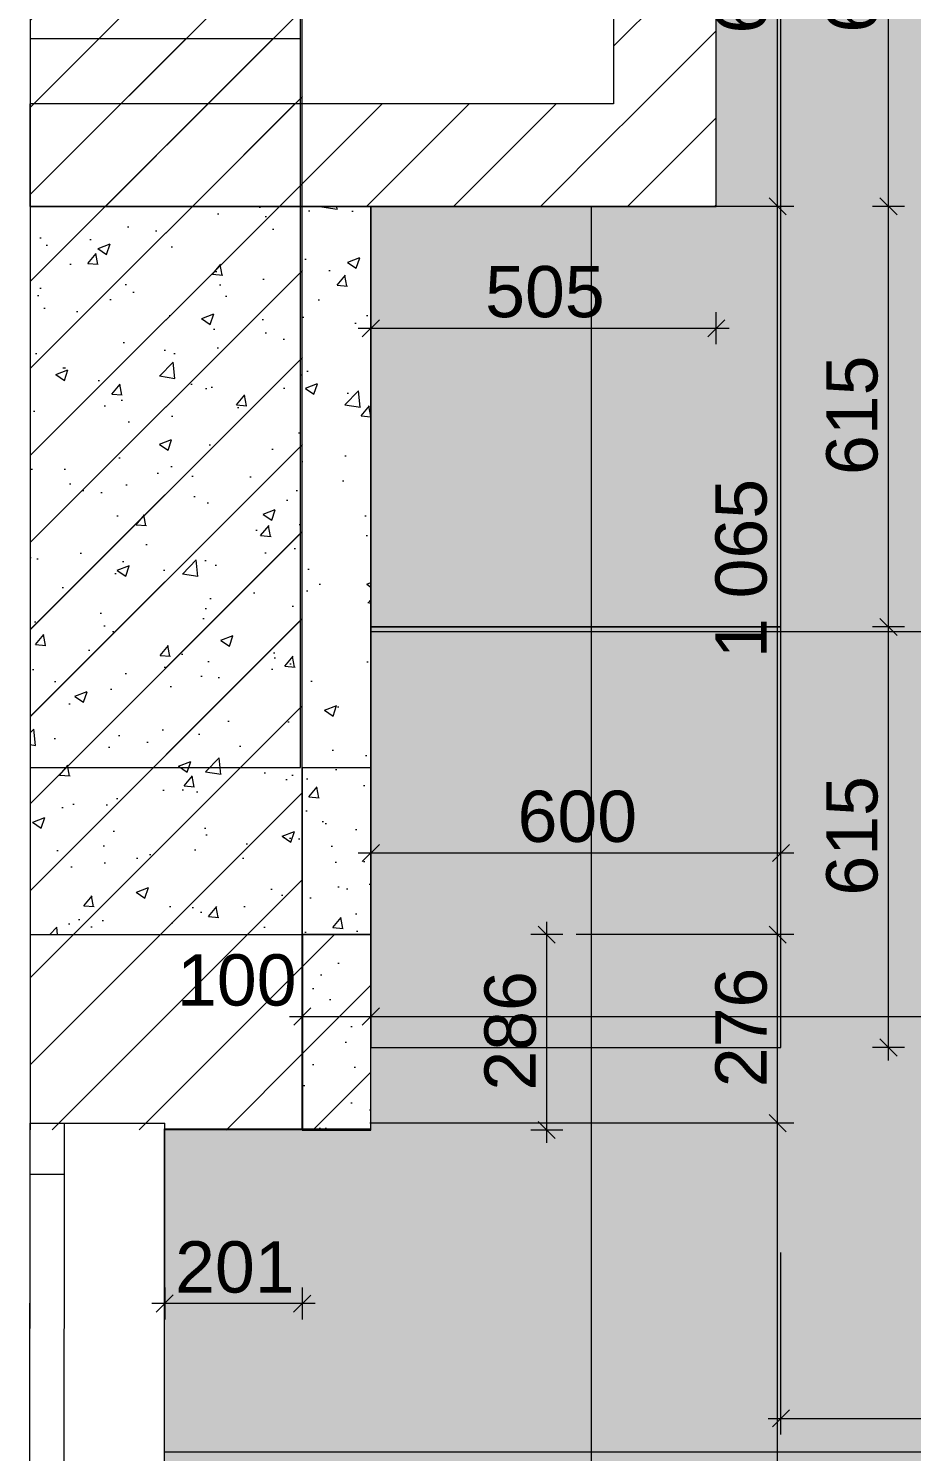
# Model space of a CAD drawing. Header units: millimetres. Extents: x 2336463 to 2579121, y 595385 to 778077.
# Drawn here: x 2473650 to 2474941, y 713015 to 715096 of the extents above; entities that cross this region are included whole.
import ezdxf

# ---------------------------------------------------------------- set-up
doc = ezdxf.new("R2010")
doc.units = ezdxf.units.MM
doc.header["$MEASUREMENT"] = 0
for name, color, linetype in [('+возводимые стены', 7, 'Continuous'), ('+обмер', 7, 'Continuous'), ('+размер возводимые стены', 7, 'Continuous'), ('1 Планировка', 7, 'Continuous'), ('1 Планировка размеры', 7, 'Continuous'), ('сит план', 7, 'Continuous')]:
    doc.layers.add(name, color=color, linetype=linetype)
for name, color, linetype, lineweight in [('+возводимые стены шриховка_Ном._пера__1', 7, 'Continuous', 13), ('+возводимые стены_Ном._пера__101', 252, 'Continuous', 5), ('+комнаты_Ном._пера__1', 7, 'Continuous', 13), ('+план полов_Ном._пера__1', 7, 'Continuous', 13), ('1 Планировка_Ном._пера__1', 7, 'Continuous', 13), ('Интерьер - Мебель_Ном._пера__1', 7, 'Continuous', 13), ('Окна ARCHICAD_Ном._пера__1', 7, 'Continuous', 13), ('сит план_Ном._пера__1', 7, 'Continuous', 13)]:
    doc.layers.add(name, color=color, linetype=linetype, lineweight=lineweight)
for name, color, linetype, lineweight, true_color in [('+возводимые стены шриховка_Ном._пера__183', 7, 'Continuous', 0, 0xe8e8e8), ('+возводимые стены_Ном._пера__169', 7, 'Continuous', 5, 0x68b353), ('+комнаты_Ном._пера__119', 7, 'Continuous', 0, 0xdecbcb), ('+обмер_Ном._пера__242', 7, 'Continuous', 13, 0x1b55b5), ('+размер возводимые стены_Ном._пера__242', 7, 'Continuous', 13, 0x1b55b5), ('1 Планировка размеры_Ном._пера__242', 7, 'Continuous', 13, 0x1b55b5), ('сит план_Ном._пера__87', 7, 'Continuous', 20, 0x6a6a6a)]:
    doc.layers.add(name, color=color, linetype=linetype, lineweight=lineweight, true_color=true_color)
doc.styles.add('СГЕНЕРИР_СТИЛЬ_1', font='arial.ttf')
doc.dimstyles.new('СГЕНЕРИР_СТИЛЬ__1', dxfattribs={"dimtxt": 75, "dimasz": 23.75, "dimexe": 0.18, "dimexo": 300, "dimgap": 0, "dimtad": 1, "dimtih": 1, "dimtoh": 1, "dimdec": 0, "dimzin": 0, "dimdsep": 46, "dimtxsty": 'СГЕНЕРИР_СТИЛЬ_1', "dimblk": 'ARROWHEAD_6', "dimblk1": 'ARROWHEAD_6', "dimblk2": 'ARROWHEAD_6', "dimcen": 0.09, "dimclrd": 256, "dimclre": 256, "dimclrt": 256, "dimazin": 0, "dimtfac": 1, "dimtdec": 4, "dimtmove": 0, "dimatfit": 3, "dimfxl": 0, "dimtolj": 1, "dimtzin": 0, "dimarcsym": 0})
doc.dimstyles.new('СГЕНЕРИР_СТИЛЬ__2', dxfattribs={"dimtxt": 75, "dimasz": 23.75, "dimexe": 0.18, "dimexo": 300, "dimgap": 0, "dimtad": 1, "dimdec": 0, "dimzin": 0, "dimdsep": 46, "dimtxsty": 'СГЕНЕРИР_СТИЛЬ_1', "dimblk": 'ARROWHEAD_6', "dimblk1": 'ARROWHEAD_6', "dimblk2": 'ARROWHEAD_6', "dimcen": 0.09, "dimclrd": 256, "dimclre": 256, "dimclrt": 256, "dimazin": 0, "dimtfac": 1, "dimtdec": 4, "dimtmove": 0, "dimatfit": 3, "dimfxl": 0, "dimtolj": 1, "dimtzin": 0, "dimarcsym": 0})
pattern_1 = [(45, (2086872.015, 585813.69), (-63.639609, 63.639609), [])]

# ---------------------------------------------------------------- blocks, each defined once
blk = doc.blocks.new('Перекрытие_26', base_point=(2474150.3, 714220.9))
at = {"layer": '1 Планировка_Ном._пера__1', "color": 7, "linetype": 'Continuous', "lineweight": 13, "flags": 128}
blk.add_lwpolyline([(2474150.3, 714220.9), (2474750, 714220.9), (2474750, 714836), (2474150.3, 714836)], close=True, dxfattribs=at)
blk = doc.blocks.new('Перекрытие_32', base_point=(2474150.3, 713605.9))
at = {"layer": '1 Планировка_Ном._пера__1', "color": 7, "linetype": 'Continuous', "lineweight": 13, "flags": 128}
blk.add_lwpolyline([(2474150.3, 713605.9), (2474750, 713605.9), (2474750, 714221), (2474150.3, 714221)], close=True, dxfattribs=at)
blk = doc.blocks.new('Стена_126', base_point=(2473652.3, 715081))
at = {"layer": 'сит план_Ном._пера__87', "linetype": 'Continuous', "lineweight": 20, "true_color": 0x6a6a6a}
h = blk.add_hatch(dxfattribs=at)
h.set_pattern_fill('Блоки_Бетонные_Эффективные', color=251, style=0, pattern_type=2)
h.set_pattern_definition(pattern_1)
h.paths.add_polyline_path([(2473652.3, 715081), (2473652.3, 714015.3), (2474047.3, 714015.3), (2474047.3, 715081)])
at = {"layer": 'сит план_Ном._пера__1', "color": 7, "linetype": 'Continuous', "lineweight": 13, "flags": 128}
for points in [[(2473652.3, 715081), (2473652.3, 714015.3)], [(2474047.3, 715081), (2473652.3, 715081)], [(2474047.3, 714015.3), (2474047.3, 715081)], [(2473652.3, 714015.3), (2474047.3, 714015.3)]]:
    blk.add_lwpolyline(points, dxfattribs=at)
blk = doc.blocks.new('Стена_128', base_point=(2474655.3, 715512.1))
at = {"layer": 'сит план_Ном._пера__87', "linetype": 'Continuous', "lineweight": 20, "true_color": 0x6a6a6a}
h = blk.add_hatch(dxfattribs=at)
h.set_pattern_fill('Блоки_Бетонные_Эффективные', color=251, style=0, pattern_type=2)
h.set_pattern_definition(pattern_1)
h.paths.add_polyline_path([(2474505.3, 715362.1), (2474505.3, 714986), (2474655.3, 714986), (2474655.3, 715362.1)])
h = blk.add_hatch(dxfattribs=at)
h.set_pattern_fill('Блоки_Бетонные_Эффективные', color=251, style=0, pattern_type=2)
h.set_pattern_definition(pattern_1)
h.paths.add_polyline_path([(2474505.3, 714836), (2474655.3, 714836), (2474505.3, 714986)])
h = blk.add_hatch(dxfattribs=at)
h.set_pattern_fill('Блоки_Бетонные_Эффективные', color=251, style=0, pattern_type=2)
h.set_pattern_definition(pattern_1)
h.paths.add_polyline_path([(2474505.3, 714986), (2474655.3, 714836), (2474655.3, 714986)])
at = {"layer": 'сит план_Ном._пера__1', "color": 7, "linetype": 'Continuous', "lineweight": 13, "flags": 128}
for points in [[(2474505.3, 715362.1), (2474505.3, 714986)], [(2474655.3, 714836), (2474655.3, 715362.1)], [(2474655.3, 714836), (2474505.3, 714836)]]:
    blk.add_lwpolyline(points, dxfattribs=at)
blk = doc.blocks.new('Стена_129', base_point=(2474655.3, 714836))
at = {"layer": 'сит план_Ном._пера__87', "linetype": 'Continuous', "lineweight": 20, "true_color": 0x6a6a6a}
h = blk.add_hatch(dxfattribs=at)
h.set_pattern_fill('Блоки_Бетонные_Эффективные', color=251, style=0, pattern_type=2)
h.set_pattern_definition(pattern_1)
h.paths.add_polyline_path([(2474505.3, 714986), (2473652.3, 714986), (2473652.3, 714836), (2474505.3, 714836)])
at = {"layer": 'сит план_Ном._пера__1', "color": 7, "linetype": 'Continuous', "lineweight": 13, "flags": 128}
for points in [[(2474505.3, 714986), (2473652.3, 714986)], [(2473652.3, 714836), (2473652.3, 714986)], [(2473652.3, 714836), (2474505.3, 714836)]]:
    blk.add_lwpolyline(points, dxfattribs=at)
blk = doc.blocks.new('Стена_130', base_point=(2473652.3, 717441.8))
at = {"layer": 'сит план_Ном._пера__87', "linetype": 'Continuous', "lineweight": 20, "true_color": 0x6a6a6a}
h = blk.add_hatch(dxfattribs=at)
h.set_pattern_fill('Блоки_Бетонные_Эффективные', color=251, style=0, pattern_type=2)
h.set_pattern_definition(pattern_1)
h.paths.add_polyline_path([(2473652.3, 717041.8), (2473652, 713485.4), (2474050, 713485.2), (2474050.3, 717041.8)])
at = {"layer": 'сит план_Ном._пера__1', "color": 7, "linetype": 'Continuous', "lineweight": 13, "flags": 128}
for points in [[(2473652.3, 717041.8), (2473652, 713485.4)], [(2474050, 713485.2), (2474050.3, 716965.9)], [(2474050, 713485.2), (2473849, 713485.3)]]:
    blk.add_lwpolyline(points, dxfattribs=at)
blk = doc.blocks.new('Окно 25_3')
at = {"layer": 'Окна ARCHICAD_Ном._пера__1', "color": 7, "linetype": 'Continuous', "lineweight": 13}
for p, q in [((-1307.5, 0), (1307.5, 0)), ((-1232.5, 0), (1232.5, 0)), ((1232.5, -50), (1232.5, 0)), ((1232.5, 0), (1307.5, 0)), ((1307.5, 0), (1307.5, -50)), ((1307.5, 0), (1307.5, -50)), ((1232.5, -50), (-1232.5, -50)), ((1307.5, -50), (1232.5, -50)), ((1307.5, -50), (1307.5, -197)), ((-1307.5, -197), (1307.5, -197))]:
    blk.add_line(p, q, dxfattribs=at)
blk = doc.blocks.new('Стена_131', base_point=(2473652, 713485.4))
at = {"layer": 'сит план_Ном._пера__1', "color": 7, "linetype": 'Continuous', "lineweight": 13}
for p, q in [((2473652, 713495.4), (2473702, 713495.4)), ((2473702, 713495.4), (2473849, 713495.2))]:
    blk.add_line(p, q, dxfattribs=at)
at = {"layer": 'Окна ARCHICAD_Ном._пера__1', "color": 7, "linetype": 'Continuous', "lineweight": 13, "zscale": 1000, "rotation": 89.94625817430044}
blk.add_blockref('Окно 25_3', (2473650.8, 712187.9), dxfattribs=at)
blk = doc.blocks.new('Стена_345', base_point=(2474150.3, 713771.1))
at = {"layer": '+возводимые стены_Ном._пера__169', "linetype": 'Continuous', "lineweight": 5, "true_color": 0x68b353}
h = blk.add_hatch(dxfattribs=at)
h.set_pattern_fill('Блоки_Бетонные_Эффективные', color=85, style=0, pattern_type=2)
h.set_pattern_definition(pattern_1)
h.paths.add_polyline_path([(2474050.3, 713771.1), (2474050.3, 713486.9), (2474150.3, 713486.9), (2474150.3, 713771.1)])
at = {"layer": '+возводимые стены_Ном._пера__101', "color": 252, "linetype": 'Continuous', "lineweight": 5, "flags": 128}
for points in [[(2474050.3, 713771.1), (2474050.3, 713486.9)], [(2474150.3, 713771.1), (2474050.3, 713771.1)], [(2474150.3, 713486.9), (2474150.3, 713771.1)], [(2474050.3, 713486.9), (2474150.3, 713486.9)]]:
    blk.add_lwpolyline(points, dxfattribs=at)
blk = doc.blocks.new('*D2392', base_point=(2086872, 585813.7))
at = {"layer": '1 Планировка размеры_Ном._пера__242', "color": 152, "linetype": 'Continuous', "lineweight": 13, "true_color": 0x1b55b5}
for p, q in [((2474047.3, 714315.3), (2474047.3, 716902.7)), ((2474750, 716055.3), (2474750, 716902.7)), ((2474028.5, 716879.3), (2474047.3, 716879.3)), ((2474059.8, 716891.8), (2474034.8, 716866.8)), ((2474047.3, 716879.3), (2474750, 716879.3)), ((2474737.5, 716866.8), (2474762.5, 716891.8)), ((2474750, 716879.3), (2474768.7, 716879.3))]:
    blk.add_line(p, q, dxfattribs=at)
at = {"layer": '1 Планировка размеры_Ном._пера__242', "color": 152, "lineweight": 13, "true_color": 0x1b55b5, "insert": (2474313.3, 716894.3), "char_height": 75, "attachment_point": 7, "style": 'СГЕНЕРИР_СТИЛЬ_1'}
blk.add_mtext('\\A1;{\\pql;\\fArial|b0|i0|c204|p38;703}', dxfattribs=at)
blk = doc.blocks.new('ARROWHEAD_6')
at = {"color": 0, "linetype": 'Continuous', "lineweight": 0}
for p, q in [((0, 0), (-1, 0)), ((-0.5, -0.5), (0.5, 0.5))]:
    blk.add_line(p, q, dxfattribs=at)
blk = doc.blocks.new('*D2398', base_point=(2086872, 585813.7))
at = {"layer": '1 Планировка размеры_Ном._пера__242', "color": 152, "linetype": 'Continuous', "lineweight": 13, "true_color": 0x1b55b5}
for p, q in [((2474150.3, 713867), (2474150.3, 713920.9)), ((2474750, 713867), (2474750, 713920.9)), ((2474162.8, 713903), (2474137.8, 713878)), ((2474737.5, 713878), (2474762.5, 713903)), ((2474131.5, 713890.5), (2474150.3, 713890.5)), ((2474150.3, 713890.5), (2474750, 713890.5)), ((2474750, 713890.5), (2474768.7, 713890.5))]:
    blk.add_line(p, q, dxfattribs=at)
at = {"layer": '1 Планировка размеры_Ном._пера__242', "color": 152, "lineweight": 13, "true_color": 0x1b55b5, "insert": (2474364.8, 713905.5), "char_height": 75, "attachment_point": 7, "style": 'СГЕНЕРИР_СТИЛЬ_1'}
blk.add_mtext('\\A1;{\\pql;\\fArial|b0|i0|c204|p38;600}', dxfattribs=at)
blk = doc.blocks.new('*D2399', base_point=(2086872, 585813.7))
at = {"layer": '1 Планировка размеры_Ном._пера__242', "color": 152, "linetype": 'Continuous', "lineweight": 13, "true_color": 0x1b55b5}
for p, q in [((2474894.7, 714233.4), (2474919.7, 714208.4)), ((2474930.6, 714220.9), (2474883.7, 714220.9)), ((2474907.2, 713605.9), (2474907.2, 714220.9)), ((2474930.6, 713605.9), (2474883.7, 713605.9)), ((2474894.7, 713618.4), (2474919.7, 713593.4)), ((2474907.2, 713587.1), (2474907.2, 713605.9))]:
    blk.add_line(p, q, dxfattribs=at)
at = {"layer": '1 Планировка размеры_Ном._пера__242', "color": 152, "lineweight": 13, "true_color": 0x1b55b5, "insert": (2474892.2, 713828), "char_height": 75, "attachment_point": 7, "rotation": 90, "style": 'СГЕНЕРИР_СТИЛЬ_1'}
blk.add_mtext('\\A1;{\\pql;\\fArial|b0|i0|c204|p38;615}', dxfattribs=at)
blk = doc.blocks.new('*D2400', base_point=(2086872, 585813.7))
at = {"layer": '1 Планировка размеры_Ном._пера__242', "color": 152, "linetype": 'Continuous', "lineweight": 13, "true_color": 0x1b55b5}
for p, q in [((2474930.6, 714836), (2474883.7, 714836)), ((2474894.7, 714848.5), (2474919.7, 714823.5)), ((2474907.2, 714220.9), (2474907.2, 714836)), ((2474894.7, 714233.4), (2474919.7, 714208.4)), ((2474930.6, 714220.9), (2474883.7, 714220.9))]:
    blk.add_line(p, q, dxfattribs=at)
at = {"layer": '1 Планировка размеры_Ном._пера__242', "color": 152, "lineweight": 13, "true_color": 0x1b55b5, "insert": (2474892.2, 714443.1), "char_height": 75, "attachment_point": 7, "rotation": 90, "style": 'СГЕНЕРИР_СТИЛЬ_1'}
blk.add_mtext('\\A1;{\\pql;\\fArial|b0|i0|c204|p38;615}', dxfattribs=at)
blk = doc.blocks.new('*D2401', base_point=(2086872, 585813.7))
at = {"layer": '1 Планировка размеры_Ном._пера__242', "color": 152, "linetype": 'Continuous', "lineweight": 13, "true_color": 0x1b55b5}
for p, q in [((2474894.7, 715527.3), (2474919.7, 715502.3)), ((2474930.6, 715514.8), (2474883.7, 715514.8)), ((2474907.2, 714836), (2474907.2, 715514.8)), ((2474930.6, 714836), (2474883.7, 714836)), ((2474894.7, 714848.5), (2474919.7, 714823.5))]:
    blk.add_line(p, q, dxfattribs=at)
at = {"layer": '1 Планировка размеры_Ном._пера__242', "color": 152, "lineweight": 13, "true_color": 0x1b55b5, "insert": (2474892.2, 715090), "char_height": 75, "attachment_point": 7, "rotation": 90, "style": 'СГЕНЕРИР_СТИЛЬ_1'}
blk.add_mtext('\\A1;{\\pql;\\fArial|b0|i0|c204|p38;679}', dxfattribs=at)
blk = doc.blocks.new('*D2541', base_point=(2086872, 585813.7))
at = {"layer": '+обмер_Ном._пера__242', "color": 152, "linetype": 'Continuous', "lineweight": 13, "true_color": 0x1b55b5}
for p, q in [((2474732.6, 713507.7), (2474757.6, 713482.7)), ((2474768.6, 713495.2), (2474149, 713495.2)), ((2474745.1, 710880.5), (2474745.1, 713495.2)), ((2478648.3, 710880.5), (2474721.7, 710880.5)), ((2474732.6, 710893), (2474757.6, 710868)), ((2474745.1, 710861.8), (2474745.1, 710880.5))]:
    blk.add_line(p, q, dxfattribs=at)
at = {"layer": '+обмер_Ном._пера__242', "color": 152, "lineweight": 13, "true_color": 0x1b55b5, "insert": (2474730.1, 712059.7), "char_height": 75, "attachment_point": 7, "rotation": 90, "style": 'СГЕНЕРИР_СТИЛЬ_1'}
blk.add_mtext('\\A1;{\\pql;\\fArial|b0|i0|c204|p38;2\xa0615}', dxfattribs=at)
blk = doc.blocks.new('*D2542', base_point=(2086872, 585813.7))
at = {"layer": '+обмер_Ном._пера__242', "color": 152, "linetype": 'Continuous', "lineweight": 13, "true_color": 0x1b55b5}
for p, q in [((2474732.6, 713783.6), (2474757.6, 713758.6)), ((2474768.6, 713771.1), (2474450.3, 713771.1)), ((2474745.1, 713495.2), (2474745.1, 713771.1)), ((2474732.6, 713507.7), (2474757.6, 713482.7)), ((2474768.6, 713495.2), (2474149, 713495.2))]:
    blk.add_line(p, q, dxfattribs=at)
at = {"layer": '+обмер_Ном._пера__242', "color": 152, "lineweight": 13, "true_color": 0x1b55b5, "insert": (2474730.1, 713547.8), "char_height": 75, "attachment_point": 7, "rotation": 90, "style": 'СГЕНЕРИР_СТИЛЬ_1'}
blk.add_mtext('\\A1;{\\pql;\\fArial|b0|i0|c204|p38;276}', dxfattribs=at)
blk = doc.blocks.new('*D2543', base_point=(2086872, 585813.7))
at = {"layer": '+обмер_Ном._пера__242', "color": 152, "linetype": 'Continuous', "lineweight": 13, "true_color": 0x1b55b5}
for p, q in [((2474768.6, 714836), (2474721.7, 714836)), ((2474732.6, 714848.5), (2474757.6, 714823.5)), ((2474745.1, 713771.1), (2474745.1, 714836)), ((2474732.6, 713783.6), (2474757.6, 713758.6)), ((2474768.6, 713771.1), (2474450.3, 713771.1))]:
    blk.add_line(p, q, dxfattribs=at)
at = {"layer": '+обмер_Ном._пера__242', "color": 152, "lineweight": 13, "true_color": 0x1b55b5, "insert": (2474730.1, 714175.3), "char_height": 75, "attachment_point": 7, "rotation": 90, "style": 'СГЕНЕРИР_СТИЛЬ_1'}
blk.add_mtext('\\A1;{\\pql;\\fArial|b0|i0|c204|p38;1\xa0065}', dxfattribs=at)
blk = doc.blocks.new('*D2544', base_point=(2086872, 585813.7))
at = {"layer": '+обмер_Ном._пера__242', "color": 152, "linetype": 'Continuous', "lineweight": 13, "true_color": 0x1b55b5}
for p, q in [((2474757.6, 715499.6), (2474732.6, 715524.6)), ((2474745.1, 715512.1), (2474745.1, 715530.9)), ((2474768.6, 715512.1), (2474721.7, 715512.1)), ((2474745.1, 714836), (2474745.1, 715512.1)), ((2474768.6, 714836), (2474721.7, 714836)), ((2474732.6, 714848.5), (2474757.6, 714823.5))]:
    blk.add_line(p, q, dxfattribs=at)
at = {"layer": '+обмер_Ном._пера__242', "color": 152, "lineweight": 13, "true_color": 0x1b55b5, "insert": (2474730.1, 715088.7), "char_height": 75, "attachment_point": 7, "rotation": 90, "style": 'СГЕНЕРИР_СТИЛЬ_1'}
blk.add_mtext('\\A1;{\\pql;\\fArial|b0|i0|c204|p38;676}', dxfattribs=at)
blk = doc.blocks.new('*D2599', base_point=(2086872, 585813.7))
at = {"layer": '+обмер_Ном._пера__242', "color": 152, "linetype": 'Continuous', "lineweight": 13, "true_color": 0x1b55b5}
for p, q in [((2474989.5, 714836), (2474989.5, 714854.7)), ((2475012.9, 714836), (2474955.3, 714836)), ((2475002, 714823.5), (2474977, 714848.5)), ((2474989.5, 710880.5), (2474989.5, 714836)), ((2478648.3, 710880.5), (2474966.1, 710880.5)), ((2474977, 710893), (2475002, 710868)), ((2474989.5, 710861.8), (2474989.5, 710880.5))]:
    blk.add_line(p, q, dxfattribs=at)
at = {"layer": '+обмер_Ном._пера__242', "color": 152, "lineweight": 13, "true_color": 0x1b55b5, "insert": (2474974.5, 712730), "char_height": 75, "attachment_point": 7, "rotation": 90, "style": 'СГЕНЕРИР_СТИЛЬ_1'}
blk.add_mtext('\\A1;{\\pql;\\fArial|b0|i0|c204|p38;3\xa0955}', dxfattribs=at)
blk = doc.blocks.new('*D2600', base_point=(2086872, 585813.7))
at = {"layer": '+обмер_Ном._пера__242', "color": 152, "linetype": 'Continuous', "lineweight": 13, "true_color": 0x1b55b5}
for p, q in [((2474162.8, 714670.3), (2474137.8, 714645.3)), ((2474150.3, 714634.4), (2474150.3, 714681.2)), ((2474642.8, 714645.3), (2474667.8, 714670.3)), ((2474655.3, 714634.4), (2474655.3, 714681.2)), ((2474131.5, 714657.8), (2474150.3, 714657.8)), ((2474150.3, 714657.8), (2474655.3, 714657.8)), ((2474655.3, 714657.8), (2474674.1, 714657.8))]:
    blk.add_line(p, q, dxfattribs=at)
at = {"layer": '+обмер_Ном._пера__242', "color": 152, "lineweight": 13, "true_color": 0x1b55b5, "insert": (2474317.4, 714672.8), "char_height": 75, "attachment_point": 7, "style": 'СГЕНЕРИР_СТИЛЬ_1'}
blk.add_mtext('\\A1;{\\pql;\\fArial|b0|i0|c204|p38;505}', dxfattribs=at)
blk = doc.blocks.new('*D2637', base_point=(2086872, 585813.7))
at = {"layer": '+обмер_Ном._пера__242', "color": 152, "linetype": 'Continuous', "lineweight": 13, "true_color": 0x1b55b5}
for p, q in [((2474050.1, 713627.8), (2474050.1, 713674.6)), ((2474150.3, 713627.8), (2474150.3, 713674.6)), ((2474031.3, 713651.2), (2474050.1, 713651.2)), ((2474062.6, 713663.7), (2474037.6, 713638.7)), ((2474050.1, 713651.2), (2474150.3, 713651.2)), ((2474162.8, 713663.7), (2474137.8, 713638.7))]:
    blk.add_line(p, q, dxfattribs=at)
at = {"layer": '+обмер_Ном._пера__242', "color": 152, "lineweight": 13, "true_color": 0x1b55b5, "insert": (2473866.8, 713666.2), "char_height": 75, "attachment_point": 7, "style": 'СГЕНЕРИР_СТИЛЬ_1'}
blk.add_mtext('\\A1;{\\pql;\\fArial|b0|i0|c204|p38;100}', dxfattribs=at)
blk = doc.blocks.new('*D2638', base_point=(2086872, 585813.7))
at = {"layer": '+обмер_Ном._пера__242', "color": 152, "linetype": 'Continuous', "lineweight": 13, "true_color": 0x1b55b5}
for p, q in [((2474150.3, 713627.8), (2474150.3, 713674.6)), ((2482703.1, 713627.8), (2482703.1, 713674.6)), ((2474162.8, 713663.7), (2474137.8, 713638.7)), ((2474150.3, 713651.2), (2482703.1, 713651.2)), ((2482690.6, 713638.7), (2482715.6, 713663.7)), ((2482703.1, 713651.2), (2482721.9, 713651.2))]:
    blk.add_line(p, q, dxfattribs=at)
at = {"layer": '+обмер_Ном._пера__242', "color": 152, "lineweight": 13, "true_color": 0x1b55b5, "insert": (2478298.5, 713666.2), "char_height": 75, "attachment_point": 7, "style": 'СГЕНЕРИР_СТИЛЬ_1'}
blk.add_mtext('\\A1;{\\pql;\\fArial|b0|i0|c204|p38;8\xa0553}', dxfattribs=at)
blk = doc.blocks.new('*D2749', base_point=(2086872, 585813.7))
at = {"layer": '1 Планировка размеры_Ном._пера__242', "color": 152, "linetype": 'Continuous', "lineweight": 13, "true_color": 0x1b55b5}
for p, q in [((2475750.2, 713040.1), (2475750.2, 713411.8)), ((2474750, 713040.1), (2474750, 713305.9)), ((2474762.5, 713076.1), (2474737.5, 713051.1)), ((2475762.7, 713076.1), (2475737.7, 713051.1)), ((2474731.2, 713063.6), (2474750, 713063.6)), ((2474750, 713063.6), (2475750.2, 713063.6))]:
    blk.add_line(p, q, dxfattribs=at)
at = {"layer": '1 Планировка размеры_Ном._пера__242', "color": 152, "lineweight": 13, "true_color": 0x1b55b5, "insert": (2475121.8, 713078.6), "char_height": 75, "attachment_point": 7, "style": 'СГЕНЕРИР_СТИЛЬ_1'}
blk.add_mtext('\\A1;{\\pql;\\fArial|b0|i0|c204|p38;1\xa0000}', dxfattribs=at)
blk = doc.blocks.new('*D2966', base_point=(2086872, 585813.7))
at = {"layer": '+размер возводимые стены_Ном._пера__242', "color": 152, "linetype": 'Continuous', "lineweight": 13, "true_color": 0x1b55b5}
for p, q in [((2474419.9, 713758.6), (2474394.9, 713783.6)), ((2474407.4, 713771.1), (2474407.4, 713789.9)), ((2474430.9, 713771.1), (2474384, 713771.1)), ((2474407.4, 713485.2), (2474407.4, 713771.1)), ((2474430.9, 713485.2), (2474384, 713485.2)), ((2474394.9, 713497.7), (2474419.9, 713472.7)), ((2474407.4, 713466.5), (2474407.4, 713485.2))]:
    blk.add_line(p, q, dxfattribs=at)
at = {"layer": '+размер возводимые стены_Ном._пера__242', "color": 152, "lineweight": 13, "true_color": 0x1b55b5, "insert": (2474392.4, 713542.8), "char_height": 75, "attachment_point": 7, "rotation": 90, "style": 'СГЕНЕРИР_СТИЛЬ_1'}
blk.add_mtext('\\A1;{\\pql;\\fArial|b0|i0|c204|p38;286}', dxfattribs=at)
blk = doc.blocks.new('*D3041', base_point=(2086872, 585813.7))
at = {"layer": '+обмер_Ном._пера__242', "color": 152, "linetype": 'Continuous', "lineweight": 13, "true_color": 0x1b55b5}
for p, q in [((2473848.9, 713254.9), (2473848.9, 713208.1)), ((2474049.9, 713254.8), (2474049.9, 713208)), ((2473848.9, 713231.5), (2473830.2, 713231.5)), ((2473861.4, 713244), (2473836.4, 713219)), ((2474049.9, 713231.4), (2473848.9, 713231.5)), ((2474037.4, 713218.9), (2474062.4, 713243.9)), ((2474068.7, 713231.4), (2474049.9, 713231.4))]:
    blk.add_line(p, q, dxfattribs=at)
at = {"layer": '+обмер_Ном._пера__242', "color": 152, "lineweight": 13, "true_color": 0x1b55b5, "insert": (2473864, 713246.5), "char_height": 75, "attachment_point": 7, "rotation": 359.971, "style": 'СГЕНЕРИР_СТИЛЬ_1'}
blk.add_mtext('\\A1;{\\pql;\\fArial|b0|i0|c204|p38;201}', dxfattribs=at)
blk = doc.blocks.new('*D3997', base_point=(2086872, 585813.7))
at = {"layer": '+обмер_Ном._пера__242', "color": 152, "linetype": 'Continuous', "lineweight": 13, "true_color": 0x1b55b5}
for p, q in [((2476483.4, 716953.3), (2476458.4, 716978.3)), ((2476470.9, 716965.8), (2476470.9, 716984.6)), ((2476494.3, 716965.8), (2475190.7, 716965.8)), ((2476470.9, 710880.5), (2476470.9, 716965.8)), ((2478648.3, 710880.5), (2476447.4, 710880.5)), ((2476458.4, 710893), (2476483.4, 710868))]:
    blk.add_line(p, q, dxfattribs=at)
at = {"layer": '+обмер_Ном._пера__242', "color": 152, "lineweight": 13, "true_color": 0x1b55b5, "insert": (2476455.9, 713794.9), "char_height": 75, "attachment_point": 7, "rotation": 90, "style": 'СГЕНЕРИР_СТИЛЬ_1'}
blk.add_mtext('\\A1;{\\pql;\\fArial|b0|i0|c204|p38;6\xa0085}', dxfattribs=at)
blk = doc.blocks.new('*D3998', base_point=(2086872, 585813.7))
at = {"layer": '+обмер_Ном._пера__242', "color": 152, "linetype": 'Continuous', "lineweight": 13, "true_color": 0x1b55b5}
for p, q in [((2474050.3, 715870.3), (2474050.3, 715917.2)), ((2474655.3, 715136), (2474655.3, 715917.2)), ((2474062.8, 715906.2), (2474037.8, 715881.2)), ((2474642.8, 715881.2), (2474667.8, 715906.2)), ((2474031.6, 715893.7), (2474050.3, 715893.7)), ((2474050.3, 715893.7), (2474655.3, 715893.7)), ((2474655.3, 715893.7), (2474674.1, 715893.7))]:
    blk.add_line(p, q, dxfattribs=at)
at = {"layer": '+обмер_Ном._пера__242', "color": 152, "lineweight": 13, "true_color": 0x1b55b5, "insert": (2474267.5, 715908.7), "char_height": 75, "attachment_point": 7, "style": 'СГЕНЕРИР_СТИЛЬ_1'}
blk.add_mtext('\\A1;{\\pql;\\fArial|b0|i0|c204|p38;605}', dxfattribs=at)
blk = doc.blocks.new('*D3999', base_point=(2086872, 585813.7))
at = {"layer": '+обмер_Ном._пера__242', "color": 152, "linetype": 'Continuous', "lineweight": 13, "true_color": 0x1b55b5}
for p, q in [((2477012, 716953.3), (2476987, 716978.3)), ((2476999.5, 716965.8), (2476999.5, 716984.6)), ((2477023, 716965.8), (2475190.7, 716965.8)), ((2476999.5, 703610.7), (2476999.5, 716965.8)), ((2476987, 703623.2), (2477012, 703598.2)), ((2477023, 703610.7), (2475767.2, 703610.7)), ((2476999.5, 703591.9), (2476999.5, 703610.7))]:
    blk.add_line(p, q, dxfattribs=at)
at = {"layer": '+обмер_Ном._пера__242', "color": 152, "lineweight": 13, "true_color": 0x1b55b5, "insert": (2476984.5, 710131.6), "char_height": 75, "attachment_point": 7, "rotation": 90, "style": 'СГЕНЕРИР_СТИЛЬ_1'}
blk.add_mtext('\\A1;{\\pql;\\fArial|b0|i0|c204|p38;13\xa0355}', dxfattribs=at)

msp = doc.modelspace()

# ---------------------------------------------------------------- hatches: boundary and pattern name
at = {"layer": '+возводимые стены шриховка_Ном._пера__183', "linetype": 'Continuous', "lineweight": 0, "true_color": 0xe8e8e8}
h = msp.add_hatch(dxfattribs=at)
h.set_pattern_fill('Штукатурка__Гипс_01', color=254, style=0, pattern_type=2)
h.set_pattern_definition([(45, (2086872.015, 585988.686), (-55.684659, 55.684659), [0, -52.5, 0, -78.75]), (110, (2087047.015, 585988.686), (74.000794, 26.934086), [0, -38.5, 0, -66.5])])
h.paths.add_polyline_path([(2474050, 713485.2), (2474150.3, 713485.2), (2474150.3, 714015.1), (2474050, 714015.1)])
at = {"layer": '+комнаты_Ном._пера__119', "linetype": 'Continuous', "lineweight": 0, "true_color": 0x373232}
msp.add_hatch(color=250, dxfattribs=at).paths.add_polyline_path([(2473848.3, 712643.4), (2473848.3, 713486.9), (2474150.3, 713486.9), (2474150.3, 714836), (2474655.3, 714836), (2474655.3, 715512.1), (2474050.3, 715512.1), (2474050.3, 716965.9), (2477335.2, 716965.9), (2477335.2, 717305.8), (2479014.2, 717305.8), (2479014.2, 717075.8), (2479267.2, 717075.8), (2479267.2, 716985.8), (2480468.3, 716985.8), (2480468.3, 717073), (2480887, 717073), (2480887, 715512.1), (2480887, 714836), (2480887, 713486.9), (2480887, 712830.7), (2480858.2, 712830.7), (2480858.2, 712643.4), (2480853.2, 712643.4), (2480853.2, 711257), (2480553.7, 711257), (2480553.7, 710880.5), (2480553.7, 710630.5), (2478948.3, 710630.5), (2478948.3, 710880.5), (2473838.7, 710880.5), (2473838.7, 712643.4)])
at = {"layer": '+план полов_Ном._пера__1', "linetype": 'Continuous', "lineweight": 13}
h = msp.add_hatch(dxfattribs=at)
h.set_pattern_fill('Сетка_1200х1200', style=0, pattern_type=2)
h.set_pattern_definition([(0, (2086872, 585813.7), (0, 1200), []), (90, (2086872, 585813.7), (-1200, 0), [])])
h.paths.add_polyline_path([(2478948.1, 710628.3), (2478948.1, 710879.9), (2473847.1, 710879.9), (2473847.1, 712656.4), (2473848.4, 712656.4), (2473848.4, 713484.4), (2474150.3, 713484.4), (2474150.3, 713861), (2474150.3, 714834.8), (2474655.3, 714834.8), (2474655.3, 715512.1), (2474052.4, 715512.1), (2474052.4, 716500.4), (2474050.3, 716500.4), (2474050.3, 716965.8), (2477335.2, 716965.8), (2477335.2, 717312), (2479008.9, 717312), (2479008.9, 716985.8), (2479267.2, 716985.8), (2480877.3, 716985.8), (2480877.3, 717315.8), (2482252.3, 717315.8), (2482252.3, 716570.8), (2482755, 716570.8), (2482755, 716961), (2484448.1, 716961), (2484727.4, 716961), (2484727.4, 717281.3), (2486379.8, 717281.3), (2486379.8, 716944.3), (2486588.1, 716944.3), (2486588.1, 716945.3), (2489504.9, 716945.3), (2489504.9, 712656.7), (2489504.9, 712245.1), (2487540, 712245.1), (2487540, 712245.9), (2487348.6, 712245.9), (2485984.9, 712245.9), (2485984.9, 712125.1), (2487348.6, 712125.1), (2487348.6, 711366.5), (2487540, 711366.5), (2487579.8, 711366.5), (2487579.8, 709148.7), (2487579.8, 709135.4), (2485986.6, 709135.4), (2485986.6, 708847.9), (2485986.7, 708847.9), (2485986.7, 701807.7), (2485986.7, 701507.1), (2485986.7, 697660.1), (2485988, 697660.1), (2485988, 694310.7), (2485986.7, 694310.7), (2485986.7, 694010.7), (2487589.3, 694010.7), (2487589.3, 690742.6), (2487516.5, 690736.1, -0.000118), (2487516.6, 690735.6), (2487587.2, 690742.4, -0.000396), (2487587.3, 690740.2, -0.342625), (2486386.8, 689334.6, -0.000421), (2486384.5, 689334.3), (2486384.8, 689332.2), (2483593.3, 689332.2), (2479499.4, 689332.2), (2478989.4, 689332.2), (2478989.4, 690566.8), (2478899.4, 690566.8), (2478899.4, 692071.8), (2479409.7, 692071.8), (2479409.7, 692610.8), (2478994.4, 692610.8), (2478994.4, 693615.4), (2479499.4, 693615.4), (2481099.4, 693615.4), (2481099.4, 694103.2), (2482744.3, 694103.2), (2482744.3, 693615.4), (2483349.3, 693615.4), (2483349.3, 694010.7), (2484745.7, 694010.7), (2484745.7, 697660.1), (2484747.1, 697660.1), (2484747.1, 701507.1), (2484747.1, 702214.4), (2483392.7, 702214.4), (2483392.7, 704178), (2482933.1, 704178), (2482698.2, 704178), (2482698.2, 701224.7), (2481074.4, 701224.7), (2481074.4, 704011), (2480462.2, 704011), (2480462.2, 703617), (2479416.3, 703617), (2479416.3, 703616.4), (2478567.2, 703616.4), (2478567.2, 703599.4), (2475467.2, 703599.4), (2475467.2, 705401.1), (2473877.2, 705401.1), (2473877.2, 706611.6), (2474188.4, 706611.6), (2474188.4, 707984.1), (2473844.2, 707984.1), (2473844.2, 710628.3)])
h.paths.add_polyline_path([(2480553.3, 710237), (2480841.9, 710237), (2480841.9, 708271.4), (2480841.9, 707227.4), (2480841.9, 706912.3), (2481733.8, 706912.3), (2481733.8, 706985.3), (2482661.5, 706985.3), (2482661.5, 706602.6), (2482663.2, 706602.6), (2482663.2, 705692.7), (2482659.9, 705692.7), (2482659.9, 705398.6), (2484744.3, 705398.6), (2484744.3, 709982), (2482588.8, 709982), (2482588.8, 709923.7), (2481714, 709923.7), (2481714, 709985.2), (2481141.6, 709985.2), (2481141.6, 711620.7), (2481680.9, 711620.7), (2482703.1, 711620.7), (2482703.1, 712596), (2483444, 712596), (2483444, 712927.6), (2483445.7, 712927.6), (2483445.7, 713531.8), (2483445.7, 713808), (2482903.2, 713808), (2482903.2, 713811.3), (2481333.2, 713811.3), (2481333.2, 713812.6), (2481143.2, 713812.6), (2481143.2, 712830.7), (2480842.6, 712830.7), (2480842.6, 711636.4), (2480842.3, 711636.4), (2480842.3, 711256.1), (2480553.3, 711256.1)], flags=0)
h.paths.add_polyline_path([(2482903.2, 716167.8), (2482903.2, 716167.4), (2482932, 716167.4), (2482932, 716167.8)], flags=0)
at = {"layer": 'сит план_Ном._пера__1', "linetype": 'Continuous', "lineweight": 13}
h = msp.add_hatch(dxfattribs=at)
h.set_pattern_fill('AR_CONC', style=0, pattern_type=2)
h.set_pattern_definition([(50, (2086872.01, 585813.69), (-182.18467, 15.939086), [19.05, -209.55]), (355, (2086872.01, 585813.69), (-35.24342, 191.056845), [15.24, -167.64058]), (100.451445, (2086887.2, 585812.36), (146.94125, 175.11775), [16.19001, -178.090245]), (46.1842, (2086872.01, 585864.49), (-271.07904, 42.04233), [28.575, -314.325]), (96.63556, (2086894.6, 585860.98), (237.40413, 247.42612), [24.28502, -267.1356]), (351.18415, (2086872.01, 585864.49), (237.40413, 247.42612), [22.85997, -251.45973]), (21, (2086897.41, 585851.79), (-151.61439, 102.2652), [19.05, -209.55]), (326, (2086897.41, 585851.79), (61.80203, 184.18797), [15.24, -167.64]), (71.451445, (2086910.05, 585843.26), (213.41642, 81.92277), [16.19001, -178.08994]), (37.5, (2086872.015, 585813.686), (3.088603, 84.555039), [0, -165.608, 0, -170.18, 0, -168.275]), (7.5, (2086872.015, 585813.69), (66.819663, 100.180575), [0, -97.028, 0, -161.798, 0, -64.135]), (327.5, (2086815.37, 585813.686), (-135.590595, 5.728744), [0, -63.5, 0, -198.12, 0, -262.89]), (317.5, (2086789.97, 585813.69), (148.12918, 25.42649), [0, -82.55, 0, -131.572, 0, -186.69])])
h.paths.add_polyline_path([(2474150.3, 714836), (2473652.3, 714836), (2473652.3, 713771.1), (2474150.3, 713771.1)])

# ---------------------------------------------------------------- linework, layer by layer
at = {"layer": '+возводимые стены шриховка_Ном._пера__1', "color": 7, "linetype": 'Continuous', "lineweight": 13, "flags": 128}
msp.add_lwpolyline([(2474050, 713485.2), (2474150.3, 713485.2), (2474150.3, 714015.1), (2474050, 714015.1)], close=True, dxfattribs=at)
at = {"layer": '+комнаты_Ном._пера__1', "color": 7, "linetype": 'Continuous', "lineweight": 13, "flags": 128}
msp.add_lwpolyline([(2480553.7, 710630.5), (2478948.3, 710630.5), (2478948.3, 710880.5), (2473838.7, 710880.5), (2473838.7, 712643.4), (2473848.3, 712643.4), (2473848.3, 713486.9), (2474150.3, 713486.9), (2474150.3, 714836), (2474655.3, 714836), (2474655.3, 715512.1), (2474050.3, 715512.1), (2474050.3, 716965.9), (2477335.2, 716965.9), (2477335.2, 717305.8), (2479014.2, 717305.8)], dxfattribs=at)
at = {"layer": 'Интерьер - Мебель_Ном._пера__1', "color": 7, "linetype": 'Continuous', "lineweight": 13}
msp.add_line((2474750, 713850.9), (2474750, 715755.3), dxfattribs=at)
at = {"layer": 'сит план_Ном._пера__1', "color": 7, "linetype": 'Continuous', "lineweight": 13, "flags": 128}
msp.add_lwpolyline([(2474150.3, 714836), (2473652.3, 714836), (2473652.3, 713771.1), (2474150.3, 713771.1)], close=True, dxfattribs=at)

# ---------------------------------------------------------------- block references
at = {"layer": '+возводимые стены', "color": 252, "lineweight": 5}
msp.add_blockref('Стена_345', (2474150.3, 713771.1), dxfattribs=at)
at = {"layer": '1 Планировка', "color": 7, "linetype": 'Continuous', "lineweight": 13}
for name, p in [('Перекрытие_26', (2474150.3, 714220.9)), ('Перекрытие_32', (2474150.3, 713605.9))]:
    msp.add_blockref(name, p, dxfattribs=at)
at = {"layer": 'сит план', "color": 7, "lineweight": 13}
for name, p in [('Стена_130', (2473652.3, 717441.8)), ('Стена_128', (2474655.3, 715512.1)), ('Стена_126', (2473652.3, 715081)), ('Стена_129', (2474655.3, 714836)), ('Стена_131', (2473652, 713485.4))]:
    msp.add_blockref(name, p, dxfattribs=at)

# ---------------------------------------------------------------- dimensions: what is measured, and where the dimension line sits
at = {"layer": '+обмер', "color": 152, "linetype": 'Continuous', "lineweight": 13, "true_color": 0x1b55b5}
for base, p1, p2, angle, picture, middle, turn in [((2476470.9, 716965.8), (2478948.3, 710880.5), (2474890.7, 716965.8), 90, '*D3997', (2476418.4, 713923.8), 90), ((2476999.5, 716965.8), (2475467.2, 703610.7), (2474890.7, 716965.8), 90, '*D3999', (2476947, 710289), 90), ((2474745.1, 715512.1), (2474655.3, 714836), (2474655.3, 715512.1), 90, '*D2544', (2474692.6, 715174.4), 90), ((2474989.5117, 714835.9872), (2478948.3228, 710880.5378), (2474655.3228, 714835.9872), 90, '*D2599', (2474937.0117, 712858.8576), 90), ((2474745.1, 714836), (2474150.3, 713771.1), (2474655.3, 714836), 90, '*D2543', (2474692.6, 714304.2), 90), ((2474745.1, 713771.1), (2473849, 713495.2), (2474150.3, 713771.1), 90, '*D2542', (2474692.6, 713633.6), 90), ((2474745.1, 713495.2), (2478948.3, 710880.5), (2473849, 713495.2), 90, '*D2541', (2474692.6, 712188.5), 90), ((2473848.9, 713231.5), (2474050, 713485.2), (2473849, 713485.3), 179.971, '*D3041', (2473949.8, 713284), 359.971)]:
    dim = msp.add_linear_dim(base=base, p1=p1, p2=p2, angle=angle, dimstyle='СГЕНЕРИР_СТИЛЬ__2', dxfattribs=at)
    dim.commit()
    dim.dimension.update_dxf_attribs({"geometry": picture, "text_midpoint": middle, "dimtype": 160, "text_rotation": turn})
for base, p1, p2, picture, middle in [((2474655.3, 715893.7), (2474050.3, 715756.1), (2474655.3, 714836), '*D3998', (2474353.2, 715946.2)), ((2474655.3, 714657.8), (2474150.3, 714836), (2474655.3, 714836), '*D2600', (2474403.2, 714710.3)), ((2482703.1, 713651.2), (2474150.3, 713771.1), (2482703.1, 713805.5), '*D2638', (2478427.3, 713703.7)), ((2474150.3, 713651.2), (2474050.1, 713771.1), (2474150.3, 713771.1), '*D2637', (2473952.6, 713703.7))]:
    dim = msp.add_linear_dim(base=base, p1=p1, p2=p2, dimstyle='СГЕНЕРИР_СТИЛЬ__1', dxfattribs=at)
    dim.commit()
    dim.dimension.update_dxf_attribs({"geometry": picture, "text_midpoint": middle, "dimtype": 160})
at = {"layer": '+размер возводимые стены', "color": 152, "linetype": 'Continuous', "lineweight": 13, "true_color": 0x1b55b5}
dim = msp.add_linear_dim(base=(2474407.4, 713771.1), p1=(2474150.3, 713485.2), p2=(2474150.3, 713771.1), angle=90, dimstyle='СГЕНЕРИР_СТИЛЬ__2', dxfattribs=at)
dim.commit()
dim.dimension.update_dxf_attribs({"geometry": '*D2966', "text_midpoint": (2474354.9, 713628.6), "dimtype": 160, "text_rotation": 90})
at = {"layer": '1 Планировка размеры', "color": 152, "linetype": 'Continuous', "lineweight": 13, "true_color": 0x1b55b5}
for base, p1, p2, picture, middle in [((2474750, 716879.3), (2474047.3, 714015.3), (2474750, 715755.3), '*D2392', (2474399, 716931.8)), ((2474750, 713890.5), (2474150.3, 714220.9), (2474750, 714220.9), '*D2398', (2474450.5, 713943)), ((2475750.2, 713063.6), (2474750, 713605.9), (2475750.2, 713711.8), '*D2749', (2475250.7, 713116.1))]:
    dim = msp.add_linear_dim(base=base, p1=p1, p2=p2, dimstyle='СГЕНЕРИР_СТИЛЬ__1', dxfattribs=at)
    dim.commit()
    dim.dimension.update_dxf_attribs({"geometry": picture, "text_midpoint": middle, "dimtype": 160})
for base, p1, p2, picture, middle in [((2474907.2, 715514.8), (2474750, 714836), (2474750, 715514.8), '*D2401', (2474854.7, 715175.8)), ((2474907.2, 714836), (2474750, 714220.9), (2474750, 714836), '*D2400', (2474854.7, 714528.8)), ((2474907.2, 714220.9), (2474750, 713605.9), (2474750, 714220.9), '*D2399', (2474854.7, 713913.8))]:
    dim = msp.add_linear_dim(base=base, p1=p1, p2=p2, angle=90, dimstyle='СГЕНЕРИР_СТИЛЬ__2', dxfattribs=at)
    dim.commit()
    dim.dimension.update_dxf_attribs({"geometry": picture, "text_midpoint": middle, "dimtype": 160, "text_rotation": 90})

doc.saveas('drawing.dxf')
